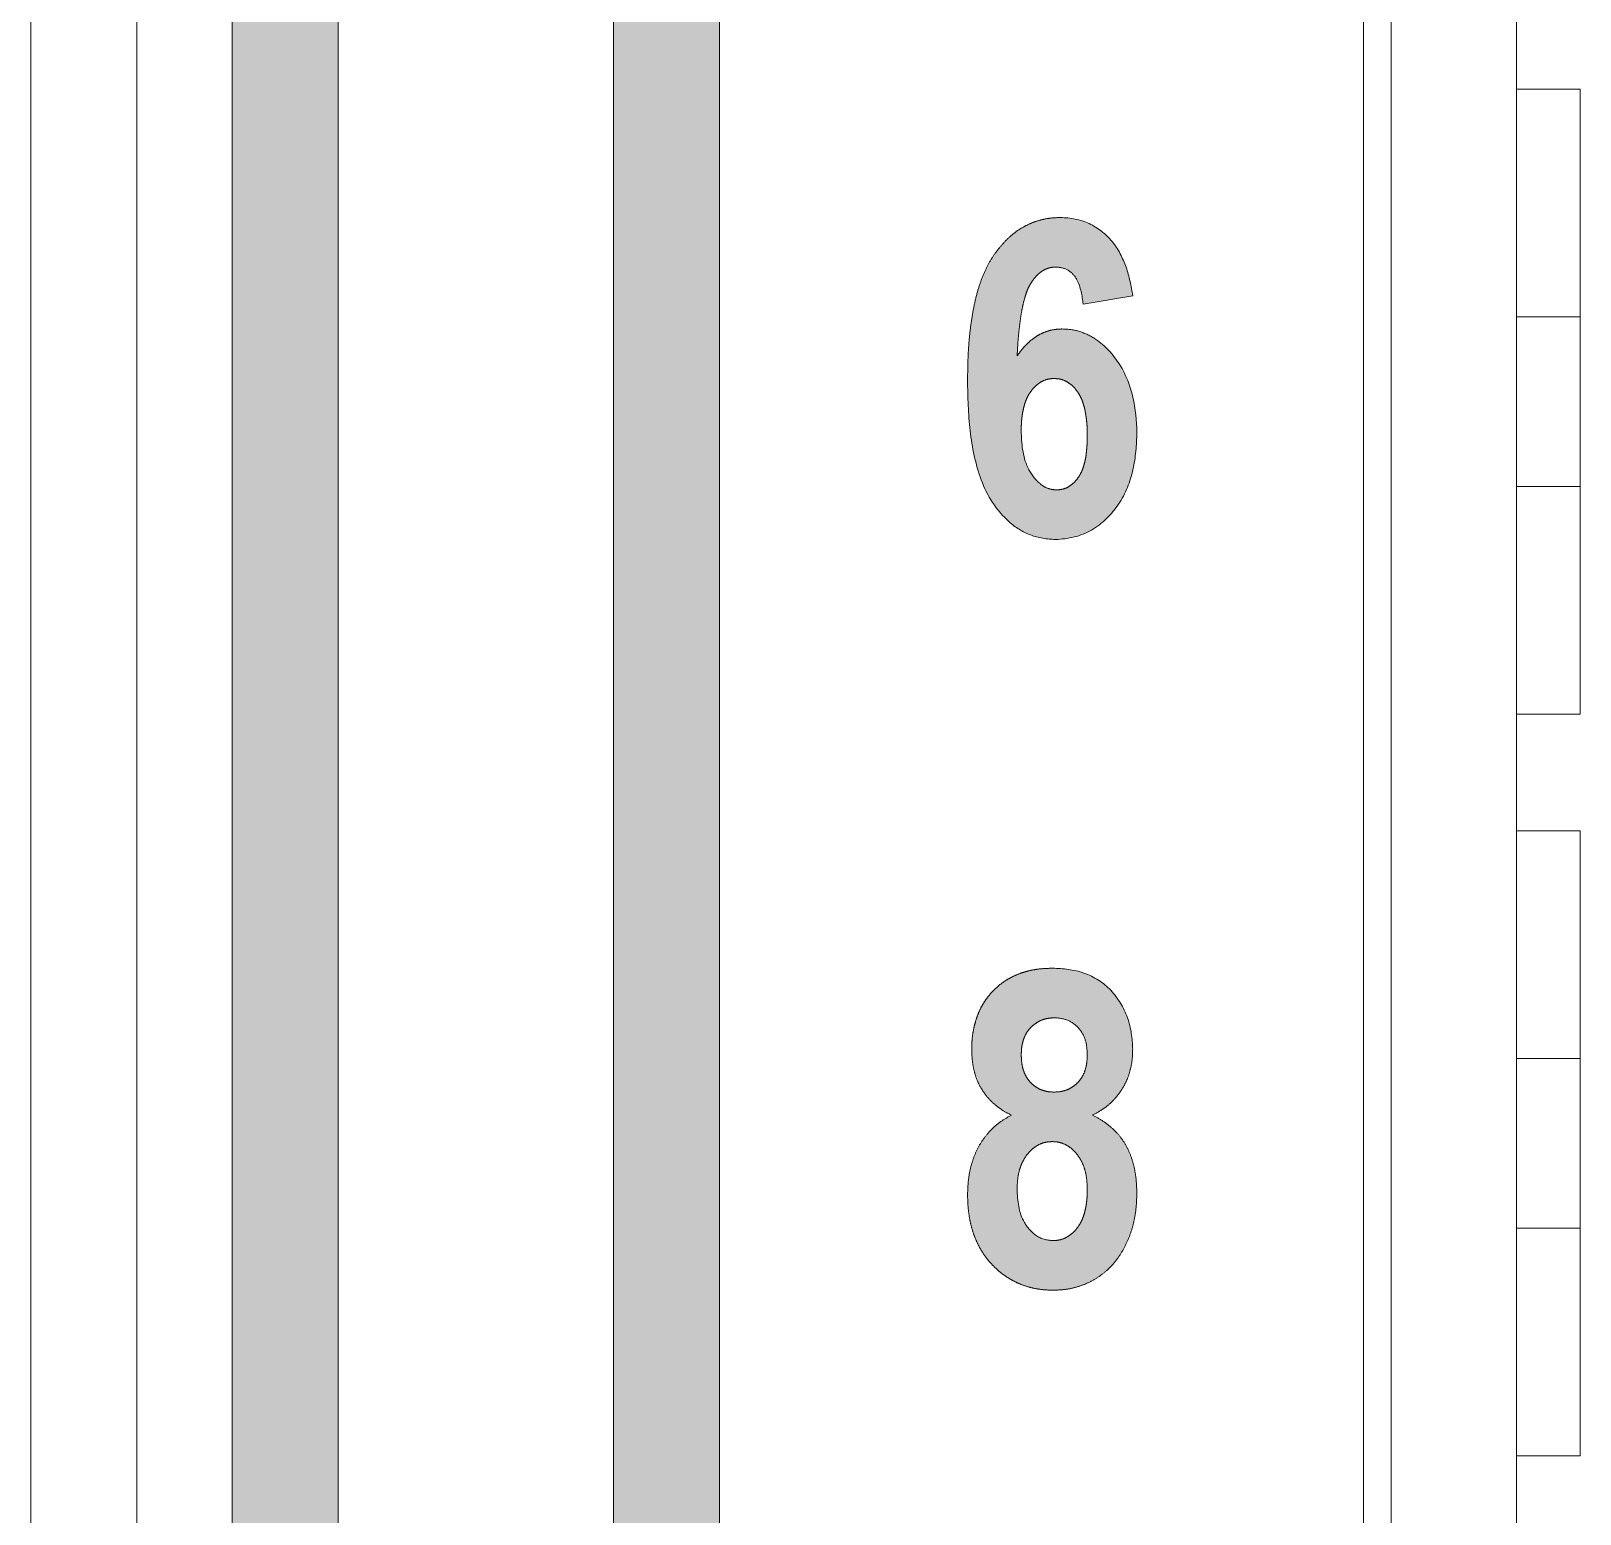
# Model space of a CAD drawing. Extents: x 222 to 1672, y 144 to 807.
# Drawn here: x 446.96 to 454.27, y 420.89 to 427.89 of the extents above; entities that cross this region are included whole.
import ezdxf

# ---------------------------------------------------------------- set-up
doc = ezdxf.new("R2010")
doc.units = 0
doc.header["$LTSCALE"] = 2
doc.header["$MEASUREMENT"] = 0
doc.linetypes.add('PHANTOM', pattern=[12.7, 6.35, -1.27, 1.27, -1.27, 1.27, -1.27])
doc.layers.get('0').update_dxf_attribs({"linetype": 'CONTINUOUS'})
doc.layers.add('DIM', color=7, linetype='CONTINUOUS')

msp = doc.modelspace()

# ---------------------------------------------------------------- hatches: boundary and pattern name
at = {"layer": 'DIM', "lineweight": 5}
for points in [[(450.21272, 393.826), (450.21272, 463.32772), (452.46272, 465.57772), (452.46272, 466.28483), (449.71272, 463.53483), (449.71272, 393.61889), (452.46272, 390.86889), (452.46272, 391.576)], [(448.41272, 393.08042), (448.41272, 464.07331), (448.90462, 464.56521), (448.90462, 465.27231), (447.91272, 464.28042), (447.91272, 392.87331), (448.90462, 391.88141), (448.90462, 392.58852)]]:
    msp.add_hatch(color=256, dxfattribs=at).paths.add_polyline_path(points, flags=0)
h = msp.add_hatch(color=256, dxfattribs=at)
edge = h.paths.add_edge_path(flags=0)
edge.add_spline(control_points=[(451.61714, 426.35314), (451.61824, 426.37333), (451.62036, 426.41204), (451.62519, 426.46747), (451.63127, 426.51761), (451.63808, 426.56244), (451.64618, 426.6019), (451.65563, 426.63604), (451.66559, 426.66517), (451.67744, 426.68913), (451.69014, 426.70905), (451.70366, 426.72584), (451.71758, 426.74042), (451.73272, 426.75209), (451.74853, 426.76137), (451.76521, 426.76773), (451.78251, 426.772), (451.79436, 426.77238), (451.80038, 426.77258)], knot_values=[0, 0, 0, 0, 0.1215141, 0.232874, 0.3341804, 0.4248694, 0.5052008, 0.5760334, 0.6375342, 0.6898711, 0.7361983, 0.7791293, 0.819214, 0.8570089, 0.8936002, 0.9289154, 0.963956, 1, 1, 1, 1], weights=[1, 1, 1, 1, 1, 1, 1, 1, 1, 1, 1, 1, 1, 1, 1, 1, 1, 1, 1], degree=3, periodic=0)
edge.add_spline(control_points=[(451.80038, 426.77258), (451.82065, 426.77154), (451.84114, 426.76787), (451.87562, 426.74672), (451.8893, 426.73059), (451.91776, 426.67776), (451.92435, 426.63727), (451.92883, 426.59725)], knot_values=[0, 0, 0, 0, 0.25, 0.25, 0.5, 0.5, 1, 1, 1, 1], weights=[1, 1, 1, 1, 1, 1, 1, 1], degree=3, periodic=0)
edge.add_line((451.92883, 426.59725), (452.16259, 426.63621))
edge.add_spline(control_points=[(452.16259, 426.63621), (452.15574, 426.68224), (452.14698, 426.72832), (452.11603, 426.8153), (452.09504, 426.85782), (452.03586, 426.92897), (451.99853, 426.9582), (451.91506, 426.99774), (451.86843, 427.00504), (451.82199, 427.00634)], knot_values=[0, 0, 0, 0, 0.25, 0.25, 0.5, 0.5, 0.75, 0.75, 1, 1, 1, 1], weights=[1, 1, 1, 1, 1, 1, 1, 1, 1, 1], degree=3, periodic=0)
edge.add_spline(control_points=[(451.82199, 427.00634), (451.80622, 427.00586), (451.77515, 427.00492), (451.72985, 426.99603), (451.68666, 426.9821), (451.64599, 426.96182), (451.60687, 426.93693), (451.57063, 426.90547), (451.5368, 426.86846), (451.50445, 426.82645), (451.47569, 426.77743), (451.4509, 426.7213), (451.42962, 426.65816), (451.41294, 426.5878), (451.39963, 426.51053), (451.39004, 426.42608), (451.38426, 426.33445), (451.38367, 426.27096), (451.38337, 426.23808)], knot_values=[0, 0, 0, 0, 0.0478046, 0.0941819, 0.1395548, 0.1851342, 0.2316798, 0.2799374, 0.3302681, 0.383659, 0.4405302, 0.5022736, 0.5695541, 0.6424395, 0.721507, 0.8073621, 0.9002239, 1, 1, 1, 1], weights=[1, 1, 1, 1, 1, 1, 1, 1, 1, 1, 1, 1, 1, 1, 1, 1, 1, 1, 1], degree=3, periodic=0)
edge.add_spline(control_points=[(451.38337, 426.23808), (451.38416, 426.15845), (451.38659, 426.07897), (451.40484, 425.92123), (451.42006, 425.84196), (451.47538, 425.69335), (451.51895, 425.62401), (451.60922, 425.54387), (451.64294, 425.52233), (451.71839, 425.49361), (451.75807, 425.48824), (451.79825, 425.48686)], knot_values=[0, 0, 0, 0, 0.25, 0.25, 0.5, 0.5, 0.75, 0.75, 0.875, 0.875, 1, 1, 1, 1], weights=[1, 1, 1, 1, 1, 1, 1, 1, 1, 1, 1, 1], degree=3, periodic=0)
edge.add_spline(control_points=[(451.79825, 425.48686), (451.85826, 425.48861), (451.9175, 425.50128), (452.02025, 425.56158), (452.06293, 425.60473), (452.12889, 425.70284), (452.15081, 425.75962), (452.17699, 425.87354), (452.18099, 425.93212), (452.18207, 425.99122)], knot_values=[0, 0, 0, 0, 0.25, 0.25, 0.5, 0.5, 0.75, 0.75, 1, 1, 1, 1], weights=[1, 1, 1, 1, 1, 1, 1, 1, 1, 1], degree=3, periodic=0)
edge.add_spline(control_points=[(452.18207, 425.99122), (452.18066, 426.10323), (452.16127, 426.21744), (452.07154, 426.3588), (452.03364, 426.40147), (451.96434, 426.44749), (451.93887, 426.45986), (451.88593, 426.47673), (451.85836, 426.47931), (451.83051, 426.48037)], knot_values=[0, 0, 0, 0, 0.5, 0.5, 0.75, 0.75, 0.875, 0.875, 1, 1, 1, 1], weights=[1, 1, 1, 1, 1, 1, 1, 1, 1, 1], degree=3, periodic=0)
edge.add_spline(control_points=[(451.83051, 426.48037), (451.82004, 426.47991), (451.79934, 426.47901), (451.76892, 426.47325), (451.74016, 426.46297), (451.7126, 426.44918), (451.68666, 426.43093), (451.66193, 426.40881), (451.63832, 426.38281), (451.62435, 426.36323), (451.61714, 426.35314)], knot_values=[0, 0, 0, 0, 0.1211518, 0.239451, 0.3563625, 0.4733977, 0.594822, 0.722002, 0.8565945, 1, 1, 1, 1], weights=[1, 1, 1, 1, 1, 1, 1, 1, 1, 1, 1], degree=3, periodic=0)
edge = h.paths.add_edge_path(flags=0)
edge.add_spline(control_points=[(451.94831, 425.97631), (451.94824, 425.96535), (451.94811, 425.94421), (451.94574, 425.91377), (451.94297, 425.88568), (451.93842, 425.85992), (451.93231, 425.83668), (451.92541, 425.81559), (451.91692, 425.79702), (451.90424, 425.77596), (451.88594, 425.75438), (451.86089, 425.73465), (451.83243, 425.72255), (451.81236, 425.72127), (451.8022, 425.72063)], knot_values=[0, 0, 0, 0, 0.1001704, 0.1931319, 0.2789501, 0.3580793, 0.4318543, 0.4984232, 0.5606659, 0.618079, 0.7226883, 0.817282, 0.9075209, 1, 1, 1, 1], weights=[1, 1, 1, 1, 1, 1, 1, 1, 1, 1, 1, 1, 1, 1, 1], degree=3, periodic=0)
edge.add_spline(control_points=[(451.8022, 425.72063), (451.7872, 425.72134), (451.77218, 425.72378), (451.74467, 425.73515), (451.73225, 425.74413), (451.69851, 425.7737), (451.68079, 425.79847), (451.6425, 425.88018), (451.63782, 425.94091), (451.63662, 426.00066)], knot_values=[0, 0, 0, 0, 0.125, 0.125, 0.25, 0.25, 0.5, 0.5, 1, 1, 1, 1], weights=[1, 1, 1, 1, 1, 1, 1, 1, 1, 1], degree=3, periodic=0)
edge.add_spline(control_points=[(451.63662, 426.00066), (451.63671, 426.01061), (451.63687, 426.02982), (451.639, 426.05768), (451.64271, 426.08357), (451.64743, 426.10773), (451.65384, 426.1299), (451.6614, 426.15023), (451.67054, 426.16864), (451.68435, 426.18984), (451.70377, 426.21203), (451.7305, 426.232), (451.76023, 426.2443), (451.78109, 426.24583), (451.79155, 426.2466)], knot_values=[0, 0, 0, 0, 0.0922069, 0.1780627, 0.2588144, 0.3346379, 0.4060933, 0.4724837, 0.5355872, 0.5961212, 0.7067395, 0.8070235, 0.9032733, 1, 1, 1, 1], weights=[1, 1, 1, 1, 1, 1, 1, 1, 1, 1, 1, 1, 1, 1, 1], degree=3, periodic=0)
edge.add_spline(control_points=[(451.79155, 426.2466), (451.80233, 426.24591), (451.82372, 426.24453), (451.85394, 426.23122), (451.88134, 426.21062), (451.90059, 426.18693), (451.91454, 426.16452), (451.92362, 426.14455), (451.93111, 426.12216), (451.93752, 426.09757), (451.94225, 426.07058), (451.94594, 426.04133), (451.94805, 426.00962), (451.94822, 425.98768), (451.94831, 425.97631)], knot_values=[0, 0, 0, 0, 0.0925697, 0.1835629, 0.2798058, 0.3860051, 0.4445278, 0.5071636, 0.5746756, 0.6478884, 0.726145, 0.8107924, 0.9019916, 1, 1, 1, 1], weights=[1, 1, 1, 1, 1, 1, 1, 1, 1, 1, 1, 1, 1, 1, 1], degree=3, periodic=0)
h = msp.add_hatch(color=256, dxfattribs=at)
edge = h.paths.add_edge_path(flags=0)
edge.add_spline(control_points=[(451.78364, 423.46284), (451.76942, 423.46259), (451.7417, 423.4621), (451.70126, 423.45708), (451.66309, 423.44903), (451.6272, 423.43722), (451.59328, 423.42281), (451.56168, 423.40463), (451.5324, 423.38328), (451.50558, 423.35888), (451.48146, 423.33176), (451.46049, 423.30208), (451.44221, 423.27035), (451.4281, 423.23595), (451.41678, 423.19958), (451.40858, 423.16109), (451.4036, 423.12033), (451.40311, 423.09242), (451.40285, 423.0781)], knot_values=[0, 0, 0, 0, 0.0697333, 0.1359208, 0.1995779, 0.2608126, 0.3210108, 0.3800976, 0.4392389, 0.4984389, 0.5576765, 0.6169308, 0.67645, 0.736911, 0.7989438, 0.8630875, 0.9297693, 1, 1, 1, 1], weights=[1, 1, 1, 1, 1, 1, 1, 1, 1, 1, 1, 1, 1, 1, 1, 1, 1, 1, 1], degree=3, periodic=0)
edge.add_spline(control_points=[(451.40285, 423.0781), (451.40341, 423.0605), (451.40448, 423.02649), (451.41359, 422.97749), (451.42792, 422.93229), (451.44909, 422.89128), (451.47564, 422.85402), (451.5085, 422.82135), (451.54653, 422.79206), (451.57547, 422.77713), (451.59035, 422.76945)], knot_values=[0, 0, 0, 0, 0.1376506, 0.2660346, 0.3888703, 0.5075255, 0.6259065, 0.7455466, 0.8691479, 1, 1, 1, 1], weights=[1, 1, 1, 1, 1, 1, 1, 1, 1, 1, 1], degree=3, periodic=0)
edge.add_spline(control_points=[(451.59035, 422.76945), (451.57443, 422.76058), (451.54292, 422.74303), (451.50118, 422.70875), (451.4656, 422.66858), (451.43542, 422.62326), (451.41205, 422.57238), (451.39536, 422.51676), (451.38512, 422.45652), (451.38397, 422.41479), (451.38337, 422.39323)], knot_values=[0, 0, 0, 0, 0.1204046, 0.2382318, 0.3551743, 0.4743151, 0.5971369, 0.7241085, 0.8575148, 1, 1, 1, 1], weights=[1, 1, 1, 1, 1, 1, 1, 1, 1, 1, 1], degree=3, periodic=0)
edge.add_spline(control_points=[(451.38337, 422.39323), (451.38369, 422.37648), (451.38432, 422.34378), (451.39005, 422.29607), (451.39865, 422.25089), (451.41115, 422.20836), (451.42736, 422.16848), (451.4472, 422.13129), (451.47039, 422.09657), (451.49729, 422.06508), (451.52658, 422.03643), (451.55847, 422.01173), (451.5921, 421.99058), (451.62754, 421.9731), (451.665, 421.95957), (451.70444, 421.95033), (451.7457, 421.94427), (451.77387, 421.94366), (451.7882, 421.94336)], knot_values=[0, 0, 0, 0, 0.0738831, 0.1441532, 0.2116397, 0.2764889, 0.3393101, 0.4011677, 0.4621056, 0.5230681, 0.5835111, 0.6424988, 0.7006041, 0.75844, 0.8164746, 0.8758429, 0.9368482, 1, 1, 1, 1], weights=[1, 1, 1, 1, 1, 1, 1, 1, 1, 1, 1, 1, 1, 1, 1, 1, 1, 1, 1], degree=3, periodic=0)
edge.add_spline(control_points=[(451.7882, 421.94336), (451.80642, 421.94392), (451.84237, 421.94505), (451.89468, 421.95619), (451.94435, 421.97353), (451.9907, 421.99811), (452.03361, 422.02882), (452.07164, 422.06635), (452.10448, 422.1103), (452.13222, 422.15988), (452.155, 422.21441), (452.17042, 422.27365), (452.18063, 422.33667), (452.18158, 422.3801), (452.18207, 422.40237)], knot_values=[0, 0, 0, 0, 0.0804467, 0.1587437, 0.2353571, 0.312408, 0.3898457, 0.4678774, 0.5476346, 0.6315953, 0.7184815, 0.8081442, 0.9016593, 1, 1, 1, 1], weights=[1, 1, 1, 1, 1, 1, 1, 1, 1, 1, 1, 1, 1, 1, 1], degree=3, periodic=0)
edge.add_spline(control_points=[(452.18207, 422.40237), (452.18147, 422.42382), (452.18031, 422.46513), (452.17032, 422.52451), (452.15455, 422.57888), (452.13136, 422.62784), (452.10205, 422.67192), (452.0649, 422.70976), (452.02221, 422.74373), (451.98943, 422.76075), (451.97266, 422.76945)], knot_values=[0, 0, 0, 0, 0.1433428, 0.2760671, 0.4014168, 0.5206853, 0.636972, 0.753569, 0.8739418, 1, 1, 1, 1], weights=[1, 1, 1, 1, 1, 1, 1, 1, 1, 1, 1], degree=3, periodic=0)
edge.add_spline(control_points=[(451.97266, 422.76945), (451.9868, 422.77676), (452.01473, 422.79121), (452.05213, 422.81966), (452.08479, 422.85292), (452.11239, 422.89083), (452.13536, 422.93253), (452.15094, 422.97861), (452.16116, 423.02803), (452.16211, 423.06232), (452.16259, 423.07992)], knot_values=[0, 0, 0, 0, 0.1237934, 0.2445305, 0.3641036, 0.485637, 0.6086715, 0.7333694, 0.8630739, 1, 1, 1, 1], weights=[1, 1, 1, 1, 1, 1, 1, 1, 1, 1, 1], degree=3, periodic=0)
edge.add_spline(control_points=[(452.16259, 423.07992), (452.16149, 423.13086), (452.15498, 423.18171), (452.12068, 423.2774), (452.09356, 423.3216), (452.02494, 423.39579), (451.98063, 423.42306), (451.88442, 423.45736), (451.83422, 423.46169), (451.78364, 423.46284)], knot_values=[0, 0, 0, 0, 0.25, 0.25, 0.5, 0.5, 0.75, 0.75, 1, 1, 1, 1], weights=[1, 1, 1, 1, 1, 1, 1, 1, 1, 1], degree=3, periodic=0)
edge = h.paths.add_edge_path(flags=0)
edge.add_spline(control_points=[(451.94831, 423.05527), (451.94784, 423.04183), (451.94695, 423.01629), (451.93874, 422.98029), (451.92475, 422.94913), (451.90484, 422.92351), (451.881, 422.90331), (451.8538, 422.88854), (451.82343, 422.87982), (451.80216, 422.8789), (451.79124, 422.87842)], knot_values=[0, 0, 0, 0, 0.150923, 0.2867822, 0.412343, 0.5318998, 0.6484531, 0.7612506, 0.8775133, 1, 1, 1, 1], weights=[1, 1, 1, 1, 1, 1, 1, 1, 1, 1, 1], degree=3, periodic=0)
edge.add_spline(control_points=[(451.79124, 422.87842), (451.78053, 422.87889), (451.75965, 422.87981), (451.72982, 422.88861), (451.703, 422.90332), (451.67947, 422.92353), (451.65985, 422.94915), (451.64625, 422.98036), (451.63795, 423.01628), (451.63708, 423.04183), (451.63662, 423.05527)], knot_values=[0, 0, 0, 0, 0.1211221, 0.236055, 0.3486951, 0.4652544, 0.5850165, 0.7110503, 0.8479363, 1, 1, 1, 1], weights=[1, 1, 1, 1, 1, 1, 1, 1, 1, 1, 1], degree=3, periodic=0)
edge.add_spline(control_points=[(451.63662, 423.05527), (451.63705, 423.06811), (451.63787, 423.09269), (451.64674, 423.12728), (451.66026, 423.15795), (451.6801, 423.18339), (451.70406, 423.2036), (451.73136, 423.21873), (451.76213, 423.22727), (451.78358, 423.22846), (451.79459, 423.22907)], knot_values=[0, 0, 0, 0, 0.1455015, 0.2784779, 0.4026897, 0.5234133, 0.641104, 0.756564, 0.8750692, 1, 1, 1, 1], weights=[1, 1, 1, 1, 1, 1, 1, 1, 1, 1, 1], degree=3, periodic=0)
edge.add_spline(control_points=[(451.79459, 423.22907), (451.81658, 423.22818), (451.83863, 423.22498), (451.87836, 423.20712), (451.8961, 423.19378), (451.92436, 423.16011), (451.9343, 423.14026), (451.94622, 423.09856), (451.94752, 423.07695), (451.94831, 423.05527)], knot_values=[0, 0, 0, 0, 0.25, 0.25, 0.5, 0.5, 0.75, 0.75, 1, 1, 1, 1], weights=[1, 1, 1, 1, 1, 1, 1, 1, 1, 1], degree=3, periodic=0)
edge = h.paths.add_edge_path(flags=0)
edge.add_spline(control_points=[(451.94831, 422.41941), (451.94825, 422.40966), (451.94815, 422.39064), (451.94551, 422.36313), (451.94206, 422.33747), (451.93683, 422.31375), (451.93017, 422.29199), (451.92238, 422.27185), (451.91249, 422.25393), (451.89829, 422.2328), (451.87773, 422.21097), (451.84964, 422.19135), (451.81839, 422.17896), (451.79633, 422.17774), (451.78516, 422.17712)], knot_values=[0, 0, 0, 0, 0.089485, 0.1746179, 0.253695, 0.3271819, 0.3973435, 0.4625855, 0.5251361, 0.5848453, 0.696261, 0.7981106, 0.8978056, 1, 1, 1, 1], weights=[1, 1, 1, 1, 1, 1, 1, 1, 1, 1, 1, 1, 1, 1, 1], degree=3, periodic=0)
edge.add_spline(control_points=[(451.78516, 422.17712), (451.75727, 422.17901), (451.72955, 422.18573), (451.68443, 422.21764), (451.66562, 422.23874), (451.62432, 422.31016), (451.61844, 422.36639), (451.61714, 422.42124)], knot_values=[0, 0, 0, 0, 0.25, 0.25, 0.5, 0.5, 1, 1, 1, 1], weights=[1, 1, 1, 1, 1, 1, 1, 1], degree=3, periodic=0)
edge.add_spline(control_points=[(451.61714, 422.42124), (451.6177, 422.43731), (451.61877, 422.4681), (451.62754, 422.51185), (451.64251, 422.5507), (451.66339, 422.58385), (451.68874, 422.61057), (451.71713, 422.6305), (451.74888, 422.64231), (451.77096, 422.64387), (451.78211, 422.64465)], knot_values=[0, 0, 0, 0, 0.1558854, 0.2985912, 0.4307907, 0.5578139, 0.6762091, 0.7860005, 0.8919129, 1, 1, 1, 1], weights=[1, 1, 1, 1, 1, 1, 1, 1, 1, 1, 1], degree=3, periodic=0)
edge.add_spline(control_points=[(451.78211, 422.64465), (451.79349, 422.64404), (451.81595, 422.64282), (451.84776, 422.63043), (451.87652, 422.61095), (451.90163, 422.58416), (451.9228, 422.55107), (451.93795, 422.51188), (451.9467, 422.46728), (451.94775, 422.43589), (451.94831, 422.41941)], knot_values=[0, 0, 0, 0, 0.1088678, 0.2150071, 0.3231871, 0.4404357, 0.5654058, 0.6984966, 0.8417316, 1, 1, 1, 1], weights=[1, 1, 1, 1, 1, 1, 1, 1, 1, 1, 1], degree=3, periodic=0)

# ---------------------------------------------------------------- linework, layer by layer
at = {"linetype": 'Continuous', "lineweight": 5}
for p, q in [((446.96272, 380.57686), (446.96272, 476.57686)), ((447.46272, 476.57686), (447.46272, 380.57686)), ((447.91272, 464.28042), (447.91272, 392.87331)), ((448.41272, 393.08041), (448.41272, 464.07331)), ((449.71272, 463.53483), (449.71272, 393.61889)), ((450.21272, 393.826), (450.21272, 463.32773)), ((453.2517, 442.86788), (453.2517, 398.90584)), ((453.38272, 399.03686), (453.38272, 442.73686)), ((453.97398, 428.16184), (453.97398, 427.61184)), ((453.97398, 427.61184), (454.27398, 427.61184)), ((453.97398, 427.61184), (453.97398, 424.66184)), ((454.27398, 424.66184), (454.27398, 427.61184)), ((454.27398, 426.53684), (453.97398, 426.53684)), ((454.27398, 425.73684), (453.97398, 425.73684)), ((453.97398, 424.66184), (453.97398, 424.11184)), ((454.27398, 424.66184), (453.97398, 424.66184)), ((453.97398, 424.11184), (454.27398, 424.11184)), ((453.97398, 424.11184), (453.97398, 421.16184)), ((454.27398, 421.16184), (454.27398, 424.11184)), ((454.27398, 423.03684), (453.97398, 423.03684)), ((454.27398, 422.23684), (453.97398, 422.23684)), ((453.97398, 421.16184), (453.97398, 420.61184)), ((454.27398, 421.16184), (453.97398, 421.16184))]:
    msp.add_line(p, q, dxfattribs=at)
at = {"linetype": 'PHANTOM', "lineweight": 5}
msp.add_line((452.16259, 426.63621), (451.92883, 426.59725), dxfattribs=at)
for points, knots in [([(451.38337, 426.23808), (451.38367, 426.27096), (451.38426, 426.33445), (451.39004, 426.42608), (451.39963, 426.51053), (451.41294, 426.5878), (451.42962, 426.65816), (451.4509, 426.7213), (451.47569, 426.77743), (451.50445, 426.82645), (451.5368, 426.86846), (451.57063, 426.90547), (451.60687, 426.93693), (451.64599, 426.96182), (451.68666, 426.9821), (451.72985, 426.99603), (451.77515, 427.00492), (451.80622, 427.00586), (451.82199, 427.00634)], [0, 0, 0, 0, 0.0997761, 0.1926379, 0.278493, 0.3575605, 0.4304459, 0.4977264, 0.5594698, 0.616341, 0.6697319, 0.7200626, 0.7683202, 0.8148658, 0.8604452, 0.9058181, 0.9521954, 1, 1, 1, 1]), ([(451.82199, 427.00634), (451.86843, 427.00504), (451.91506, 426.99774), (451.99853, 426.9582), (452.03586, 426.92897), (452.09504, 426.85782), (452.11603, 426.8153), (452.14698, 426.72832), (452.15574, 426.68224), (452.16259, 426.63621)], [0, 0, 0, 0, 0.25, 0.25, 0.5, 0.5, 0.75, 0.75, 1, 1, 1, 1]), ([(451.80038, 426.77258), (451.79436, 426.77238), (451.78251, 426.772), (451.76521, 426.76773), (451.74853, 426.76137), (451.73272, 426.75209), (451.71758, 426.74042), (451.70366, 426.72584), (451.69014, 426.70905), (451.67744, 426.68913), (451.66559, 426.66517), (451.65563, 426.63604), (451.64618, 426.6019), (451.63808, 426.56244), (451.63127, 426.51761), (451.62519, 426.46747), (451.62036, 426.41204), (451.61824, 426.37333), (451.61714, 426.35314)], [0, 0, 0, 0, 0.036044, 0.0710846, 0.1063998, 0.1429911, 0.180786, 0.2208707, 0.2638017, 0.3101289, 0.3624658, 0.4239666, 0.4947992, 0.5751306, 0.6658196, 0.767126, 0.8784859, 1, 1, 1, 1]), ([(451.92883, 426.59725), (451.92435, 426.63727), (451.91776, 426.67776), (451.8893, 426.73059), (451.87562, 426.74672), (451.84114, 426.76787), (451.82065, 426.77154), (451.80038, 426.77258)], [0, 0, 0, 0, 0.5, 0.5, 0.75, 0.75, 1, 1, 1, 1]), ([(451.61714, 426.35314), (451.62435, 426.36323), (451.63832, 426.38281), (451.66193, 426.40881), (451.68666, 426.43093), (451.7126, 426.44918), (451.74016, 426.46297), (451.76892, 426.47325), (451.79934, 426.47901), (451.82004, 426.47991), (451.83051, 426.48037)], [0, 0, 0, 0, 0.1434055, 0.277998, 0.405178, 0.5266023, 0.6436375, 0.760549, 0.8788482, 1, 1, 1, 1]), ([(451.83051, 426.48037), (451.85836, 426.47931), (451.88593, 426.47673), (451.93887, 426.45986), (451.96434, 426.44749), (452.03364, 426.40147), (452.07154, 426.3588), (452.16127, 426.21744), (452.18066, 426.10323), (452.18207, 425.99122)], [0, 0, 0, 0, 0.125, 0.125, 0.25, 0.25, 0.5, 0.5, 1, 1, 1, 1]), ([(451.79155, 426.2466), (451.78109, 426.24583), (451.76023, 426.2443), (451.7305, 426.232), (451.70377, 426.21203), (451.68435, 426.18984), (451.67054, 426.16864), (451.6614, 426.15023), (451.65384, 426.1299), (451.64743, 426.10773), (451.64271, 426.08357), (451.639, 426.05768), (451.63687, 426.02982), (451.63671, 426.01061), (451.63662, 426.00066)], [0, 0, 0, 0, 0.0967267, 0.1929765, 0.2932605, 0.4038788, 0.4644128, 0.5275163, 0.5939067, 0.6653621, 0.7411856, 0.8219373, 0.9077931, 1, 1, 1, 1]), ([(451.94831, 425.97631), (451.94822, 425.98768), (451.94805, 426.00962), (451.94594, 426.04133), (451.94225, 426.07058), (451.93752, 426.09757), (451.93111, 426.12216), (451.92362, 426.14455), (451.91454, 426.16452), (451.90059, 426.18693), (451.88134, 426.21062), (451.85394, 426.23122), (451.82372, 426.24453), (451.80233, 426.24591), (451.79155, 426.2466)], [0, 0, 0, 0, 0.0980084, 0.1892076, 0.273855, 0.3521116, 0.4253244, 0.4928364, 0.5554722, 0.6139949, 0.7201942, 0.8164371, 0.9074303, 1, 1, 1, 1]), ([(451.79825, 425.48686), (451.75807, 425.48824), (451.71839, 425.49361), (451.64294, 425.52233), (451.60922, 425.54387), (451.51895, 425.62401), (451.47538, 425.69335), (451.42006, 425.84196), (451.40484, 425.92123), (451.38659, 426.07897), (451.38416, 426.15845), (451.38337, 426.23808)], [0, 0, 0, 0, 0.125, 0.125, 0.25, 0.25, 0.5, 0.5, 0.75, 0.75, 1, 1, 1, 1]), ([(451.63662, 426.00066), (451.63782, 425.94091), (451.6425, 425.88018), (451.68079, 425.79847), (451.69851, 425.7737), (451.73225, 425.74413), (451.74467, 425.73515), (451.77218, 425.72378), (451.7872, 425.72134), (451.8022, 425.72063)], [0, 0, 0, 0, 0.5, 0.5, 0.75, 0.75, 0.875, 0.875, 1, 1, 1, 1]), ([(452.18207, 425.99122), (452.18099, 425.93212), (452.17699, 425.87354), (452.15081, 425.75962), (452.12889, 425.70284), (452.06293, 425.60473), (452.02025, 425.56158), (451.9175, 425.50128), (451.85826, 425.48861), (451.79825, 425.48686)], [0, 0, 0, 0, 0.25, 0.25, 0.5, 0.5, 0.75, 0.75, 1, 1, 1, 1]), ([(451.8022, 425.72063), (451.81236, 425.72127), (451.83243, 425.72255), (451.86089, 425.73465), (451.88594, 425.75438), (451.90424, 425.77596), (451.91692, 425.79702), (451.92541, 425.81559), (451.93231, 425.83668), (451.93842, 425.85992), (451.94297, 425.88568), (451.94574, 425.91377), (451.94811, 425.94421), (451.94824, 425.96535), (451.94831, 425.97631)], [0, 0, 0, 0, 0.0924791, 0.182718, 0.2773117, 0.381921, 0.4393341, 0.5015768, 0.5681457, 0.6419207, 0.7210499, 0.8068681, 0.8998296, 1, 1, 1, 1]), ([(451.40285, 423.0781), (451.40311, 423.09242), (451.4036, 423.12033), (451.40858, 423.16109), (451.41678, 423.19958), (451.4281, 423.23595), (451.44221, 423.27035), (451.46049, 423.30208), (451.48146, 423.33176), (451.50558, 423.35888), (451.5324, 423.38328), (451.56168, 423.40463), (451.59328, 423.42281), (451.6272, 423.43722), (451.66309, 423.44903), (451.70126, 423.45708), (451.7417, 423.4621), (451.76942, 423.46259), (451.78364, 423.46284)], [0, 0, 0, 0, 0.0702307, 0.1369125, 0.2010562, 0.263089, 0.32355, 0.3830692, 0.4423235, 0.5015611, 0.5607611, 0.6199024, 0.6789892, 0.7391874, 0.8004221, 0.8640792, 0.9302667, 1, 1, 1, 1]), ([(451.78364, 423.46284), (451.83422, 423.46169), (451.88442, 423.45736), (451.98063, 423.42306), (452.02494, 423.39579), (452.09356, 423.3216), (452.12068, 423.2774), (452.15498, 423.18171), (452.16149, 423.13086), (452.16259, 423.07992)], [0, 0, 0, 0, 0.25, 0.25, 0.5, 0.5, 0.75, 0.75, 1, 1, 1, 1]), ([(451.79459, 423.22907), (451.78358, 423.22846), (451.76213, 423.22727), (451.73136, 423.21873), (451.70406, 423.2036), (451.6801, 423.18339), (451.66026, 423.15795), (451.64674, 423.12728), (451.63787, 423.09269), (451.63705, 423.06811), (451.63662, 423.05527)], [0, 0, 0, 0, 0.1249308, 0.243436, 0.358896, 0.4765867, 0.5973103, 0.7215221, 0.8544985, 1, 1, 1, 1]), ([(451.94831, 423.05527), (451.94752, 423.07695), (451.94622, 423.09856), (451.9343, 423.14026), (451.92436, 423.16011), (451.8961, 423.19378), (451.87836, 423.20712), (451.83863, 423.22498), (451.81658, 423.22818), (451.79459, 423.22907)], [0, 0, 0, 0, 0.25, 0.25, 0.5, 0.5, 0.75, 0.75, 1, 1, 1, 1]), ([(451.59035, 422.76945), (451.57547, 422.77713), (451.54653, 422.79206), (451.5085, 422.82135), (451.47564, 422.85402), (451.44909, 422.89128), (451.42792, 422.93229), (451.41359, 422.97749), (451.40448, 423.02649), (451.40341, 423.0605), (451.40285, 423.0781)], [0, 0, 0, 0, 0.13085207, 0.25445335, 0.37409353, 0.49247452, 0.61112968, 0.73396541, 0.8623494, 1, 1, 1, 1]), ([(451.63662, 423.05527), (451.63708, 423.04183), (451.63795, 423.01628), (451.64625, 422.98036), (451.65985, 422.94915), (451.67947, 422.92353), (451.703, 422.90332), (451.72982, 422.88861), (451.75965, 422.87981), (451.78053, 422.87889), (451.79124, 422.87842)], [0, 0, 0, 0, 0.1520637, 0.2889497, 0.4149835, 0.5347456, 0.6513049, 0.763945, 0.8788779, 1, 1, 1, 1]), ([(451.79124, 422.87842), (451.80216, 422.8789), (451.82343, 422.87982), (451.8538, 422.88854), (451.881, 422.90331), (451.90484, 422.92351), (451.92475, 422.94913), (451.93874, 422.98029), (451.94695, 423.01629), (451.94784, 423.04183), (451.94831, 423.05527)], [0, 0, 0, 0, 0.1224867, 0.2387494, 0.3515469, 0.4681002, 0.587657, 0.7132178, 0.849077, 1, 1, 1, 1]), ([(452.16259, 423.07992), (452.16211, 423.06232), (452.16116, 423.02803), (452.15094, 422.97861), (452.13536, 422.93253), (452.11239, 422.89083), (452.08479, 422.85292), (452.05213, 422.81966), (452.01473, 422.79121), (451.9868, 422.77676), (451.97266, 422.76945)], [0, 0, 0, 0, 0.1369261, 0.2666306, 0.3913285, 0.514363, 0.6358964, 0.7554695, 0.8762066, 1, 1, 1, 1]), ([(451.38337, 422.39323), (451.38397, 422.41479), (451.38512, 422.45652), (451.39536, 422.51676), (451.41205, 422.57238), (451.43542, 422.62326), (451.4656, 422.66858), (451.50118, 422.70875), (451.54292, 422.74303), (451.57443, 422.76058), (451.59035, 422.76945)], [0, 0, 0, 0, 0.1424852, 0.2758915, 0.4028631, 0.5256849, 0.6448257, 0.7617682, 0.8795954, 1, 1, 1, 1]), ([(451.97266, 422.76945), (451.98943, 422.76075), (452.02221, 422.74373), (452.0649, 422.70976), (452.10205, 422.67192), (452.13136, 422.62784), (452.15455, 422.57888), (452.17032, 422.52451), (452.18031, 422.46513), (452.18147, 422.42382), (452.18207, 422.40237)], [0, 0, 0, 0, 0.1260582, 0.246431, 0.363028, 0.4793147, 0.5985832, 0.7239329, 0.8566572, 1, 1, 1, 1]), ([(451.78211, 422.64465), (451.77096, 422.64387), (451.74888, 422.64231), (451.71713, 422.6305), (451.68874, 422.61057), (451.66339, 422.58385), (451.64251, 422.5507), (451.62754, 422.51185), (451.61877, 422.4681), (451.6177, 422.43731), (451.61714, 422.42124)], [0, 0, 0, 0, 0.10808707, 0.21399949, 0.32379086, 0.44218612, 0.5692093, 0.70140883, 0.84411461, 1, 1, 1, 1]), ([(451.94831, 422.41941), (451.94775, 422.43589), (451.9467, 422.46728), (451.93795, 422.51188), (451.9228, 422.55107), (451.90163, 422.58416), (451.87652, 422.61095), (451.84776, 422.63043), (451.81595, 422.64282), (451.79349, 422.64404), (451.78211, 422.64465)], [0, 0, 0, 0, 0.1582684, 0.3015034, 0.4345942, 0.5595643, 0.6768129, 0.7849929, 0.8911322, 1, 1, 1, 1]), ([(451.7882, 421.94336), (451.77387, 421.94366), (451.7457, 421.94427), (451.70444, 421.95033), (451.665, 421.95957), (451.62754, 421.9731), (451.5921, 421.99058), (451.55847, 422.01173), (451.52658, 422.03643), (451.49729, 422.06508), (451.47039, 422.09657), (451.4472, 422.13129), (451.42736, 422.16848), (451.41115, 422.20836), (451.39865, 422.25089), (451.39005, 422.29607), (451.38432, 422.34378), (451.38369, 422.37648), (451.38337, 422.39323)], [0, 0, 0, 0, 0.0631518, 0.1241571, 0.1835254, 0.24156, 0.2993959, 0.3575012, 0.4164889, 0.4769319, 0.5378944, 0.5988323, 0.6606899, 0.7235111, 0.7883603, 0.8558468, 0.9261169, 1, 1, 1, 1]), ([(451.61714, 422.42124), (451.61844, 422.36639), (451.62432, 422.31016), (451.66562, 422.23874), (451.68443, 422.21764), (451.72955, 422.18573), (451.75727, 422.17901), (451.78516, 422.17712)], [0, 0, 0, 0, 0.5, 0.5, 0.75, 0.75, 1, 1, 1, 1]), ([(451.78516, 422.17712), (451.79633, 422.17774), (451.81839, 422.17896), (451.84964, 422.19135), (451.87773, 422.21097), (451.89829, 422.2328), (451.91249, 422.25393), (451.92238, 422.27185), (451.93017, 422.29199), (451.93683, 422.31375), (451.94206, 422.33747), (451.94551, 422.36313), (451.94815, 422.39064), (451.94825, 422.40966), (451.94831, 422.41941)], [0, 0, 0, 0, 0.1021944, 0.2018894, 0.303739, 0.4151547, 0.4748639, 0.5374145, 0.6026565, 0.6728181, 0.746305, 0.8253821, 0.910515, 1, 1, 1, 1]), ([(452.18207, 422.40237), (452.18158, 422.3801), (452.18063, 422.33667), (452.17042, 422.27365), (452.155, 422.21441), (452.13222, 422.15988), (452.10448, 422.1103), (452.07164, 422.06635), (452.03361, 422.02882), (451.9907, 421.99811), (451.94435, 421.97353), (451.89468, 421.95619), (451.84237, 421.94505), (451.80642, 421.94392), (451.7882, 421.94336)], [0, 0, 0, 0, 0.0983407, 0.1918558, 0.2815185, 0.3684047, 0.4523654, 0.5321226, 0.6101543, 0.687592, 0.7646429, 0.8412563, 0.9195533, 1, 1, 1, 1])]:
    msp.add_open_spline(points, degree=3, knots=knots, dxfattribs=at)

doc.saveas('drawing.dxf')
